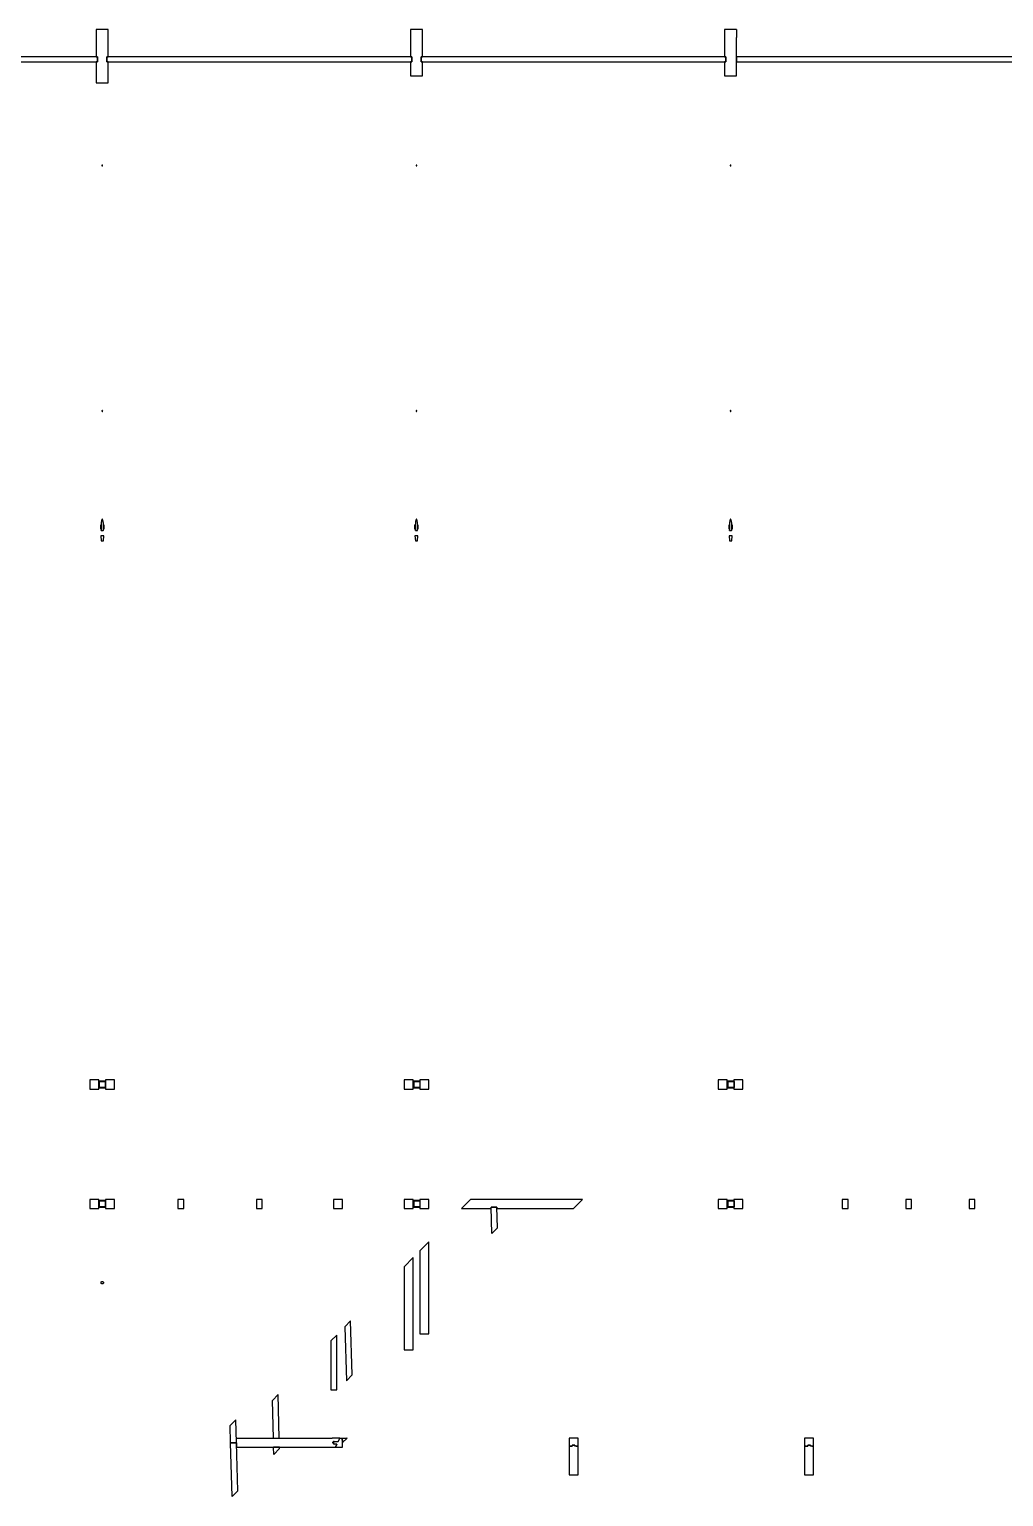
# Model space of a CAD drawing. Extents: x -1579 to 1253, y -951 to 934.
# Drawn here: x -983 to -388, y 32 to 928 of the extents above; entities that cross this region are included whole.
import ezdxf

# ---------------------------------------------------------------- set-up
doc = ezdxf.new("R2010")
doc.units = 0
doc.header["$MEASUREMENT"] = 0
doc.layers.add('SECTIONCUTEDGES', color=7, linetype='CONTINUOUS')

msp = doc.modelspace()

# ---------------------------------------------------------------- linework, layer by layer
at = {"layer": 'SECTIONCUTEDGES'}
for p, q in [((-942.27, 928.35), (-942.27, 911.55)), ((-935.02, 928.35), (-942.27, 928.35)), ((-935.02, 911.55), (-935.02, 928.35)), ((-750.27, 928.35), (-750.27, 911.55)), ((-743.02, 928.35), (-750.27, 928.35)), ((-743.02, 911.55), (-743.02, 928.35)), ((-558.27, 928.35), (-558.27, 911.55)), ((-551.02, 928.35), (-558.27, 928.35)), ((-551.02, 928.35), (-551.02, 923.4)), ((-551.02, 900.03), (-551.02, 923.4)), ((-941.52, 911.55), (-1126.77, 911.55)), ((-1126.77, 908.58), (-941.52, 908.58)), ((-942.27, 911.55), (-941.46, 911.55)), ((-942.27, 908.58), (-942.27, 895.76)), ((-941.46, 908.58), (-942.27, 908.58)), ((-941.52, 908.58), (-941.52, 911.55)), ((-941.46, 911.55), (-941.46, 908.58)), ((-935.83, 911.55), (-935.02, 911.55)), ((-935.83, 908.58), (-935.83, 911.55)), ((-935.02, 908.58), (-935.83, 908.58)), ((-935.77, 911.55), (-935.77, 908.58)), ((-749.52, 911.55), (-935.77, 911.55)), ((-935.77, 908.58), (-749.52, 908.58)), ((-935.02, 895.76), (-935.02, 908.58)), ((-750.27, 911.55), (-749.46, 911.55)), ((-750.27, 908.58), (-750.27, 900.03)), ((-749.46, 908.58), (-750.27, 908.58)), ((-749.52, 908.58), (-749.52, 911.55)), ((-749.46, 911.55), (-749.46, 908.58)), ((-743.83, 911.55), (-743.02, 911.55)), ((-743.83, 908.58), (-743.83, 911.55)), ((-743.02, 908.58), (-743.83, 908.58)), ((-743.77, 911.55), (-743.77, 908.58)), ((-557.52, 911.55), (-743.77, 911.55)), ((-743.77, 908.58), (-557.52, 908.58)), ((-743.02, 900.03), (-743.02, 908.58)), ((-558.27, 911.55), (-557.46, 911.55)), ((-558.27, 908.58), (-558.27, 900.03)), ((-557.46, 908.58), (-558.27, 908.58)), ((-557.52, 908.58), (-557.52, 911.55)), ((-557.46, 911.55), (-557.46, 908.58)), ((-551.02, 911.55), (-551.02, 908.58)), ((-366.27, 911.55), (-551.02, 911.55)), ((-551.02, 908.58), (-366.27, 908.58)), ((-750.27, 900.03), (-743.02, 900.03)), ((-558.27, 900.03), (-551.02, 900.03)), ((-942.27, 895.76), (-935.02, 895.76)), ((-938.88, 845.21), (-938.89, 845.17)), ((-938.89, 845.17), (-938.89, 845.13)), ((-938.89, 845.13), (-938.89, 845.09)), ((-938.89, 845.09), (-938.88, 845.05)), ((-938.87, 845.25), (-938.88, 845.21)), ((-938.88, 845.05), (-938.87, 845.02)), ((-938.85, 845.28), (-938.87, 845.25)), ((-938.87, 845.02), (-938.85, 844.98)), ((-938.82, 845.31), (-938.85, 845.28)), ((-938.85, 844.98), (-938.82, 844.95)), ((-938.79, 845.34), (-938.82, 845.31)), ((-938.82, 844.95), (-938.79, 844.93)), ((-938.76, 845.36), (-938.79, 845.34)), ((-938.79, 844.93), (-938.76, 844.91)), ((-938.72, 845.37), (-938.76, 845.36)), ((-938.76, 844.91), (-938.72, 844.89)), ((-938.68, 845.38), (-938.72, 845.37)), ((-938.72, 844.89), (-938.68, 844.88)), ((-938.64, 845.39), (-938.68, 845.38)), ((-938.68, 844.88), (-938.64, 844.88)), ((-938.6, 845.38), (-938.64, 845.39)), ((-938.64, 844.88), (-938.6, 844.88)), ((-938.57, 845.37), (-938.6, 845.38)), ((-938.6, 844.88), (-938.57, 844.89)), ((-938.53, 845.36), (-938.57, 845.37)), ((-938.57, 844.89), (-938.53, 844.91)), ((-938.5, 845.34), (-938.53, 845.36)), ((-938.53, 844.91), (-938.5, 844.93)), ((-938.47, 845.31), (-938.5, 845.34)), ((-938.5, 844.93), (-938.47, 844.95)), ((-938.44, 845.28), (-938.47, 845.31)), ((-938.47, 844.95), (-938.44, 844.98)), ((-938.42, 845.25), (-938.44, 845.28)), ((-938.44, 844.98), (-938.42, 845.02)), ((-938.41, 845.21), (-938.42, 845.25)), ((-938.42, 845.02), (-938.41, 845.05)), ((-938.4, 845.17), (-938.41, 845.21)), ((-938.41, 845.05), (-938.4, 845.09)), ((-938.39, 845.13), (-938.4, 845.17)), ((-938.4, 845.09), (-938.39, 845.13)), ((-746.88, 845.21), (-746.89, 845.17)), ((-746.89, 845.17), (-746.89, 845.13)), ((-746.89, 845.13), (-746.89, 845.09)), ((-746.89, 845.09), (-746.88, 845.05)), ((-746.87, 845.25), (-746.88, 845.21)), ((-746.88, 845.05), (-746.87, 845.02)), ((-746.85, 845.28), (-746.87, 845.25)), ((-746.87, 845.02), (-746.85, 844.98)), ((-746.82, 845.31), (-746.85, 845.28)), ((-746.85, 844.98), (-746.82, 844.95)), ((-746.79, 845.34), (-746.82, 845.31)), ((-746.82, 844.95), (-746.79, 844.93)), ((-746.76, 845.36), (-746.79, 845.34)), ((-746.79, 844.93), (-746.76, 844.91)), ((-746.72, 845.37), (-746.76, 845.36)), ((-746.76, 844.91), (-746.72, 844.89)), ((-746.68, 845.38), (-746.72, 845.37)), ((-746.72, 844.89), (-746.68, 844.88)), ((-746.64, 845.39), (-746.68, 845.38)), ((-746.68, 844.88), (-746.64, 844.88)), ((-746.6, 845.38), (-746.64, 845.39)), ((-746.64, 844.88), (-746.6, 844.88)), ((-746.57, 845.37), (-746.6, 845.38)), ((-746.6, 844.88), (-746.57, 844.89)), ((-746.53, 845.36), (-746.57, 845.37)), ((-746.57, 844.89), (-746.53, 844.91)), ((-746.5, 845.34), (-746.53, 845.36)), ((-746.53, 844.91), (-746.5, 844.93)), ((-746.47, 845.31), (-746.5, 845.34)), ((-746.5, 844.93), (-746.47, 844.95)), ((-746.44, 845.28), (-746.47, 845.31)), ((-746.47, 844.95), (-746.44, 844.98)), ((-746.42, 845.25), (-746.44, 845.28)), ((-746.44, 844.98), (-746.42, 845.02)), ((-746.41, 845.21), (-746.42, 845.25)), ((-746.42, 845.02), (-746.41, 845.05)), ((-746.4, 845.17), (-746.41, 845.21)), ((-746.41, 845.05), (-746.4, 845.09)), ((-746.39, 845.13), (-746.4, 845.17)), ((-746.4, 845.09), (-746.39, 845.13)), ((-554.88, 845.21), (-554.89, 845.17)), ((-554.89, 845.17), (-554.89, 845.13)), ((-554.89, 845.13), (-554.89, 845.09)), ((-554.89, 845.09), (-554.88, 845.05)), ((-554.87, 845.25), (-554.88, 845.21)), ((-554.88, 845.05), (-554.87, 845.02)), ((-554.85, 845.28), (-554.87, 845.25)), ((-554.87, 845.02), (-554.85, 844.98)), ((-554.82, 845.31), (-554.85, 845.28)), ((-554.85, 844.98), (-554.82, 844.95)), ((-554.79, 845.34), (-554.82, 845.31)), ((-554.82, 844.95), (-554.79, 844.93)), ((-554.76, 845.36), (-554.79, 845.34)), ((-554.79, 844.93), (-554.76, 844.91)), ((-554.72, 845.37), (-554.76, 845.36)), ((-554.76, 844.91), (-554.72, 844.89)), ((-554.68, 845.38), (-554.72, 845.37)), ((-554.72, 844.89), (-554.68, 844.88)), ((-554.64, 845.39), (-554.68, 845.38)), ((-554.68, 844.88), (-554.64, 844.88)), ((-554.6, 845.38), (-554.64, 845.39)), ((-554.64, 844.88), (-554.6, 844.88)), ((-554.57, 845.37), (-554.6, 845.38)), ((-554.6, 844.88), (-554.57, 844.89)), ((-554.53, 845.36), (-554.57, 845.37)), ((-554.57, 844.89), (-554.53, 844.91)), ((-554.5, 845.34), (-554.53, 845.36)), ((-554.53, 844.91), (-554.5, 844.93)), ((-554.47, 845.31), (-554.5, 845.34)), ((-554.5, 844.93), (-554.47, 844.95)), ((-554.44, 845.28), (-554.47, 845.31)), ((-554.47, 844.95), (-554.44, 844.98)), ((-554.42, 845.25), (-554.44, 845.28)), ((-554.44, 844.98), (-554.42, 845.02)), ((-554.41, 845.21), (-554.42, 845.25)), ((-554.42, 845.02), (-554.41, 845.05)), ((-554.4, 845.17), (-554.41, 845.21)), ((-554.41, 845.05), (-554.4, 845.09)), ((-554.39, 845.13), (-554.4, 845.17)), ((-554.4, 845.09), (-554.39, 845.13)), ((-938.88, 695.17), (-938.89, 695.13)), ((-938.89, 695.13), (-938.89, 695.09)), ((-938.89, 695.09), (-938.89, 695.05)), ((-938.89, 695.05), (-938.88, 695.01)), ((-938.87, 695.21), (-938.88, 695.17)), ((-938.88, 695.01), (-938.87, 694.98)), ((-938.85, 695.24), (-938.87, 695.21)), ((-938.87, 694.98), (-938.85, 694.94)), ((-938.82, 695.27), (-938.85, 695.24)), ((-938.85, 694.94), (-938.82, 694.91)), ((-938.79, 695.3), (-938.82, 695.27)), ((-938.82, 694.91), (-938.79, 694.89)), ((-938.76, 695.32), (-938.79, 695.3)), ((-938.79, 694.89), (-938.76, 694.86)), ((-938.72, 695.33), (-938.76, 695.32)), ((-938.76, 694.86), (-938.72, 694.85)), ((-938.68, 695.34), (-938.72, 695.33)), ((-938.72, 694.85), (-938.68, 694.84)), ((-938.64, 695.34), (-938.68, 695.34)), ((-938.68, 694.84), (-938.64, 694.84)), ((-938.6, 695.34), (-938.64, 695.34)), ((-938.64, 694.84), (-938.6, 694.84)), ((-938.57, 695.33), (-938.6, 695.34)), ((-938.6, 694.84), (-938.57, 694.85)), ((-938.53, 695.32), (-938.57, 695.33)), ((-938.57, 694.85), (-938.53, 694.86)), ((-938.5, 695.3), (-938.53, 695.32)), ((-938.53, 694.86), (-938.5, 694.89)), ((-938.47, 695.27), (-938.5, 695.3)), ((-938.5, 694.89), (-938.47, 694.91)), ((-938.44, 695.24), (-938.47, 695.27)), ((-938.47, 694.91), (-938.44, 694.94)), ((-938.42, 695.21), (-938.44, 695.24)), ((-938.44, 694.94), (-938.42, 694.98)), ((-938.41, 695.17), (-938.42, 695.21)), ((-938.42, 694.98), (-938.41, 695.01)), ((-938.4, 695.13), (-938.41, 695.17)), ((-938.41, 695.01), (-938.4, 695.05)), ((-938.39, 695.09), (-938.4, 695.13)), ((-938.4, 695.05), (-938.39, 695.09)), ((-746.88, 695.17), (-746.89, 695.13)), ((-746.89, 695.13), (-746.89, 695.09)), ((-746.89, 695.09), (-746.89, 695.05)), ((-746.89, 695.05), (-746.88, 695.01)), ((-746.87, 695.21), (-746.88, 695.17)), ((-746.88, 695.01), (-746.87, 694.98)), ((-746.85, 695.24), (-746.87, 695.21)), ((-746.87, 694.98), (-746.85, 694.94)), ((-746.82, 695.27), (-746.85, 695.24)), ((-746.85, 694.94), (-746.82, 694.91)), ((-746.79, 695.3), (-746.82, 695.27)), ((-746.82, 694.91), (-746.79, 694.89)), ((-746.76, 695.32), (-746.79, 695.3)), ((-746.79, 694.89), (-746.76, 694.86)), ((-746.72, 695.33), (-746.76, 695.32)), ((-746.76, 694.86), (-746.72, 694.85)), ((-746.68, 695.34), (-746.72, 695.33)), ((-746.72, 694.85), (-746.68, 694.84)), ((-746.64, 695.34), (-746.68, 695.34)), ((-746.68, 694.84), (-746.64, 694.84)), ((-746.6, 695.34), (-746.64, 695.34)), ((-746.64, 694.84), (-746.6, 694.84)), ((-746.57, 695.33), (-746.6, 695.34)), ((-746.6, 694.84), (-746.57, 694.85)), ((-746.53, 695.32), (-746.57, 695.33)), ((-746.57, 694.85), (-746.53, 694.86)), ((-746.5, 695.3), (-746.53, 695.32)), ((-746.53, 694.86), (-746.5, 694.89)), ((-746.47, 695.27), (-746.5, 695.3)), ((-746.5, 694.89), (-746.47, 694.91)), ((-746.44, 695.24), (-746.47, 695.27)), ((-746.47, 694.91), (-746.44, 694.94)), ((-746.42, 695.21), (-746.44, 695.24)), ((-746.44, 694.94), (-746.42, 694.98)), ((-746.41, 695.17), (-746.42, 695.21)), ((-746.42, 694.98), (-746.41, 695.01)), ((-746.4, 695.13), (-746.41, 695.17)), ((-746.41, 695.01), (-746.4, 695.05)), ((-746.39, 695.09), (-746.4, 695.13)), ((-746.4, 695.05), (-746.39, 695.09)), ((-554.88, 695.17), (-554.89, 695.13)), ((-554.89, 695.13), (-554.89, 695.09)), ((-554.89, 695.09), (-554.89, 695.05)), ((-554.89, 695.05), (-554.88, 695.01)), ((-554.87, 695.21), (-554.88, 695.17)), ((-554.88, 695.01), (-554.87, 694.98)), ((-554.85, 695.24), (-554.87, 695.21)), ((-554.87, 694.98), (-554.85, 694.94)), ((-554.82, 695.27), (-554.85, 695.24)), ((-554.85, 694.94), (-554.82, 694.91)), ((-554.79, 695.3), (-554.82, 695.27)), ((-554.82, 694.91), (-554.79, 694.89)), ((-554.76, 695.32), (-554.79, 695.3)), ((-554.79, 694.89), (-554.76, 694.86)), ((-554.72, 695.33), (-554.76, 695.32)), ((-554.76, 694.86), (-554.72, 694.85)), ((-554.68, 695.34), (-554.72, 695.33)), ((-554.72, 694.85), (-554.68, 694.84)), ((-554.64, 695.34), (-554.68, 695.34)), ((-554.68, 694.84), (-554.64, 694.84)), ((-554.6, 695.34), (-554.64, 695.34)), ((-554.64, 694.84), (-554.6, 694.84)), ((-554.57, 695.33), (-554.6, 695.34)), ((-554.6, 694.84), (-554.57, 694.85)), ((-554.53, 695.32), (-554.57, 695.33)), ((-554.57, 694.85), (-554.53, 694.86)), ((-554.5, 695.3), (-554.53, 695.32)), ((-554.53, 694.86), (-554.5, 694.89)), ((-554.47, 695.27), (-554.5, 695.3)), ((-554.5, 694.89), (-554.47, 694.91)), ((-554.44, 695.24), (-554.47, 695.27)), ((-554.47, 694.91), (-554.44, 694.94)), ((-554.42, 695.21), (-554.44, 695.24)), ((-554.44, 694.94), (-554.42, 694.98)), ((-554.41, 695.17), (-554.42, 695.21)), ((-554.42, 694.98), (-554.41, 695.01)), ((-554.4, 695.13), (-554.41, 695.17)), ((-554.41, 695.01), (-554.4, 695.05)), ((-554.39, 695.09), (-554.4, 695.13)), ((-554.4, 695.05), (-554.39, 695.09)), ((-939.08, 628.08), (-939.17, 627.61)), ((-938.98, 628.45), (-939.08, 628.08)), ((-938.88, 628.72), (-938.98, 628.45)), ((-938.76, 628.89), (-938.88, 628.72)), ((-938.64, 628.95), (-938.76, 628.89)), ((-938.53, 628.89), (-938.64, 628.95)), ((-938.41, 628.72), (-938.53, 628.89)), ((-938.3, 628.45), (-938.41, 628.72)), ((-938.2, 628.08), (-938.3, 628.45)), ((-938.11, 627.61), (-938.2, 628.08)), ((-747.08, 628.08), (-747.17, 627.61)), ((-746.98, 628.45), (-747.08, 628.08)), ((-746.88, 628.72), (-746.98, 628.45)), ((-746.76, 628.89), (-746.88, 628.72)), ((-746.64, 628.95), (-746.76, 628.89)), ((-746.53, 628.89), (-746.64, 628.95)), ((-746.41, 628.72), (-746.53, 628.89)), ((-746.3, 628.45), (-746.41, 628.72)), ((-746.2, 628.08), (-746.3, 628.45)), ((-746.11, 627.61), (-746.2, 628.08)), ((-555.08, 628.08), (-555.17, 627.61)), ((-554.98, 628.45), (-555.08, 628.08)), ((-554.88, 628.72), (-554.98, 628.45)), ((-554.76, 628.89), (-554.88, 628.72)), ((-554.64, 628.95), (-554.76, 628.89)), ((-554.53, 628.89), (-554.64, 628.95)), ((-554.41, 628.72), (-554.53, 628.89)), ((-554.3, 628.45), (-554.41, 628.72)), ((-554.2, 628.08), (-554.3, 628.45)), ((-554.11, 627.61), (-554.2, 628.08)), ((-939.75, 625.33), (-939.75, 623.11)), ((-939.41, 625.33), (-939.75, 625.33)), ((-939.75, 623.11), (-939.4, 623.11)), ((-939.58, 618.79), (-939.29, 615.82)), ((-937.71, 618.79), (-939.58, 618.79)), ((-939.42, 625.03), (-939.43, 624.38)), ((-939.43, 624.38), (-939.42, 624.04)), ((-939.41, 625.33), (-939.42, 625.11)), ((-939.42, 625.11), (-939.42, 625.03)), ((-939.42, 624.04), (-939.42, 623.75)), ((-939.42, 623.75), (-939.4, 623.22)), ((-939.4, 623.22), (-939.4, 623.19)), ((-939.4, 623.19), (-939.4, 623.11)), ((-939.38, 625.1), (-939.39, 624.38)), ((-939.39, 624.38), (-939.38, 623.67)), ((-939.36, 625.79), (-939.38, 625.1)), ((-939.38, 623.67), (-939.36, 622.97)), ((-939.31, 626.46), (-939.36, 625.79)), ((-939.36, 622.97), (-939.31, 622.31)), ((-939.25, 627.07), (-939.31, 626.46)), ((-939.29, 622.1), (-939.31, 622.31)), ((-939.29, 622.1), (-938, 622.1)), ((-939.17, 627.61), (-939.25, 627.07)), ((-938.04, 627.07), (-938.11, 627.61)), ((-937.98, 626.46), (-938.04, 627.07)), ((-938, 622.1), (-937.98, 622.31)), ((-937.99, 615.82), (-937.71, 618.79)), ((-937.93, 625.79), (-937.98, 626.46)), ((-937.98, 622.31), (-937.93, 622.97)), ((-937.9, 625.1), (-937.93, 625.79)), ((-937.93, 622.97), (-937.9, 623.67)), ((-937.89, 624.38), (-937.9, 625.1)), ((-937.9, 623.67), (-937.89, 624.38)), ((-937.89, 623.19), (-937.88, 623.6)), ((-937.89, 623.11), (-937.89, 623.19)), ((-937.89, 623.11), (-937.54, 623.11)), ((-937.87, 625.16), (-937.88, 625.33)), ((-937.54, 625.33), (-937.88, 625.33)), ((-937.88, 623.6), (-937.87, 623.75)), ((-937.87, 625.11), (-937.87, 625.16)), ((-937.86, 624.58), (-937.87, 625.11)), ((-937.87, 624.06), (-937.86, 624.38)), ((-937.87, 623.75), (-937.87, 624.06)), ((-937.86, 624.38), (-937.86, 624.58)), ((-937.54, 623.11), (-937.54, 625.33)), ((-747.75, 625.33), (-747.75, 623.11)), ((-747.41, 625.33), (-747.75, 625.33)), ((-747.75, 623.11), (-747.4, 623.11)), ((-747.58, 618.79), (-747.29, 615.82)), ((-745.71, 618.79), (-747.58, 618.79)), ((-747.42, 625.03), (-747.43, 624.38)), ((-747.43, 624.38), (-747.42, 624.04)), ((-747.41, 625.33), (-747.42, 625.11)), ((-747.42, 625.11), (-747.42, 625.03)), ((-747.42, 624.04), (-747.42, 623.75)), ((-747.42, 623.75), (-747.4, 623.22)), ((-747.4, 623.22), (-747.4, 623.19)), ((-747.4, 623.19), (-747.4, 623.11)), ((-747.38, 625.1), (-747.39, 624.38)), ((-747.39, 624.38), (-747.38, 623.67)), ((-747.36, 625.79), (-747.38, 625.1)), ((-747.38, 623.67), (-747.36, 622.97)), ((-747.31, 626.46), (-747.36, 625.79)), ((-747.36, 622.97), (-747.31, 622.31)), ((-747.25, 627.07), (-747.31, 626.46)), ((-747.29, 622.1), (-747.31, 622.31)), ((-747.29, 622.1), (-746, 622.1)), ((-747.17, 627.61), (-747.25, 627.07)), ((-746.04, 627.07), (-746.11, 627.61)), ((-745.98, 626.46), (-746.04, 627.07)), ((-746, 622.1), (-745.98, 622.31)), ((-745.99, 615.82), (-745.71, 618.79)), ((-745.93, 625.79), (-745.98, 626.46)), ((-745.98, 622.31), (-745.93, 622.97)), ((-745.9, 625.1), (-745.93, 625.79)), ((-745.93, 622.97), (-745.9, 623.67)), ((-745.89, 624.38), (-745.9, 625.1)), ((-745.9, 623.67), (-745.89, 624.38)), ((-745.89, 623.19), (-745.88, 623.6)), ((-745.89, 623.11), (-745.89, 623.19)), ((-745.89, 623.11), (-745.54, 623.11)), ((-745.87, 625.16), (-745.88, 625.33)), ((-745.54, 625.33), (-745.88, 625.33)), ((-745.88, 623.6), (-745.87, 623.75)), ((-745.87, 625.11), (-745.87, 625.16)), ((-745.86, 624.58), (-745.87, 625.11)), ((-745.87, 624.06), (-745.86, 624.38)), ((-745.87, 623.75), (-745.87, 624.06)), ((-745.86, 624.38), (-745.86, 624.58)), ((-745.54, 623.11), (-745.54, 625.33)), ((-555.75, 625.33), (-555.75, 623.11)), ((-555.41, 625.33), (-555.75, 625.33)), ((-555.75, 623.11), (-555.4, 623.11)), ((-555.58, 618.79), (-555.29, 615.82)), ((-553.71, 618.79), (-555.58, 618.79)), ((-555.42, 625.03), (-555.43, 624.38)), ((-555.43, 624.38), (-555.42, 624.04)), ((-555.41, 625.33), (-555.42, 625.11)), ((-555.42, 625.11), (-555.42, 625.03)), ((-555.42, 624.04), (-555.42, 623.75)), ((-555.42, 623.75), (-555.4, 623.22)), ((-555.4, 623.22), (-555.4, 623.19)), ((-555.4, 623.19), (-555.4, 623.11)), ((-555.38, 625.1), (-555.39, 624.38)), ((-555.39, 624.38), (-555.38, 623.67)), ((-555.36, 625.79), (-555.38, 625.1)), ((-555.38, 623.67), (-555.36, 622.97)), ((-555.31, 626.46), (-555.36, 625.79)), ((-555.36, 622.97), (-555.31, 622.31)), ((-555.25, 627.07), (-555.31, 626.46)), ((-555.29, 622.1), (-555.31, 622.31)), ((-555.29, 622.1), (-554, 622.1)), ((-555.17, 627.61), (-555.25, 627.07)), ((-554.04, 627.07), (-554.11, 627.61)), ((-553.98, 626.46), (-554.04, 627.07)), ((-554, 622.1), (-553.98, 622.31)), ((-553.99, 615.82), (-553.71, 618.79)), ((-553.93, 625.79), (-553.98, 626.46)), ((-553.98, 622.31), (-553.93, 622.97)), ((-553.9, 625.1), (-553.93, 625.79)), ((-553.93, 622.97), (-553.9, 623.67)), ((-553.89, 624.38), (-553.9, 625.1)), ((-553.9, 623.67), (-553.89, 624.38)), ((-553.89, 623.19), (-553.88, 623.6)), ((-553.89, 623.11), (-553.89, 623.19)), ((-553.89, 623.11), (-553.54, 623.11)), ((-553.87, 625.16), (-553.88, 625.33)), ((-553.54, 625.33), (-553.88, 625.33)), ((-553.88, 623.6), (-553.87, 623.75)), ((-553.87, 625.11), (-553.87, 625.16)), ((-553.86, 624.58), (-553.87, 625.11)), ((-553.87, 624.06), (-553.86, 624.38)), ((-553.87, 623.75), (-553.87, 624.06)), ((-553.86, 624.38), (-553.86, 624.58)), ((-553.54, 623.11), (-553.54, 625.33)), ((-939.29, 615.82), (-937.99, 615.82)), ((-747.29, 615.82), (-745.99, 615.82)), ((-555.29, 615.82), (-553.99, 615.82)), ((-946.14, 286.28), (-946.14, 280.7)), ((-940.64, 286.28), (-946.14, 286.28)), ((-946.14, 280.7), (-940.64, 280.7)), ((-940.64, 280.7), (-940.64, 286.28)), ((-940.63, 285.34), (-940.64, 285.3)), ((-940.64, 285.3), (-940.64, 285.26)), ((-940.64, 285.26), (-940.64, 281.72)), ((-940.64, 281.72), (-940.64, 281.68)), ((-940.64, 281.68), (-940.63, 281.64)), ((-940.62, 285.38), (-940.63, 285.34)), ((-940.63, 281.64), (-940.62, 281.6)), ((-940.6, 285.41), (-940.62, 285.38)), ((-940.62, 281.6), (-940.6, 281.57)), ((-940.57, 285.44), (-940.6, 285.41)), ((-940.6, 281.57), (-940.57, 281.54)), ((-940.54, 285.47), (-940.57, 285.44)), ((-940.57, 281.54), (-940.54, 281.51)), ((-940.51, 285.49), (-940.54, 285.47)), ((-940.54, 281.51), (-940.51, 281.49)), ((-940.47, 285.51), (-940.51, 285.49)), ((-940.51, 281.49), (-940.47, 281.47)), ((-940.43, 285.51), (-940.47, 285.51)), ((-940.47, 281.47), (-940.43, 281.47)), ((-940.39, 285.52), (-940.43, 285.51)), ((-940.43, 281.47), (-940.39, 281.46)), ((-936.89, 285.52), (-940.39, 285.52)), ((-940.39, 285.26), (-936.89, 285.26)), ((-940.39, 281.72), (-940.39, 285.26)), ((-936.89, 281.72), (-940.39, 281.72)), ((-940.39, 281.46), (-936.89, 281.46)), ((-936.85, 285.51), (-936.89, 285.52)), ((-936.89, 285.26), (-936.89, 281.72)), ((-936.89, 281.46), (-936.85, 281.47)), ((-936.82, 285.51), (-936.85, 285.51)), ((-936.85, 281.47), (-936.82, 281.47)), ((-936.78, 285.49), (-936.82, 285.51)), ((-936.82, 281.47), (-936.78, 281.49)), ((-936.75, 285.47), (-936.78, 285.49)), ((-936.78, 281.49), (-936.75, 281.51)), ((-936.72, 285.44), (-936.75, 285.47)), ((-936.75, 281.51), (-936.72, 281.54)), ((-936.69, 285.41), (-936.72, 285.44)), ((-936.72, 281.54), (-936.69, 281.57)), ((-936.67, 285.38), (-936.69, 285.41)), ((-936.69, 281.57), (-936.67, 281.6)), ((-936.66, 285.34), (-936.67, 285.38)), ((-936.67, 281.6), (-936.66, 281.64)), ((-936.65, 285.3), (-936.66, 285.34)), ((-936.66, 281.64), (-936.65, 281.68)), ((-936.64, 285.26), (-936.65, 285.3)), ((-936.65, 281.68), (-936.64, 281.72)), ((-936.64, 286.28), (-936.64, 280.7)), ((-931.14, 286.28), (-936.64, 286.28)), ((-936.64, 281.72), (-936.64, 285.26)), ((-936.64, 280.7), (-931.14, 280.7)), ((-931.14, 280.7), (-931.14, 286.28)), ((-754.14, 286.28), (-754.14, 280.7)), ((-748.64, 286.28), (-754.14, 286.28)), ((-754.14, 280.7), (-748.64, 280.7)), ((-748.64, 280.7), (-748.64, 286.28)), ((-748.33, 285.34), (-748.34, 285.3)), ((-748.34, 285.3), (-748.34, 285.26)), ((-748.34, 285.26), (-748.34, 281.72)), ((-748.34, 281.72), (-748.34, 281.68)), ((-748.34, 281.68), (-748.33, 281.64)), ((-748.31, 285.38), (-748.33, 285.34)), ((-748.33, 281.64), (-748.31, 281.6)), ((-748.29, 285.41), (-748.31, 285.38)), ((-748.31, 281.6), (-748.29, 281.57)), ((-748.27, 285.44), (-748.29, 285.41)), ((-748.29, 281.57), (-748.27, 281.54)), ((-748.24, 285.47), (-748.27, 285.44)), ((-748.27, 281.54), (-748.24, 281.51)), ((-748.2, 285.49), (-748.24, 285.47)), ((-748.24, 281.51), (-748.2, 281.49)), ((-748.17, 285.51), (-748.2, 285.49)), ((-748.2, 281.49), (-748.17, 281.47)), ((-748.13, 285.51), (-748.17, 285.51)), ((-748.17, 281.47), (-748.13, 281.47)), ((-748.09, 285.52), (-748.13, 285.51)), ((-748.13, 281.47), (-748.09, 281.46)), ((-744.59, 285.52), (-748.09, 285.52)), ((-748.09, 281.72), (-748.09, 285.26)), ((-748.09, 285.26), (-744.59, 285.26)), ((-744.59, 281.72), (-748.09, 281.72)), ((-748.09, 281.46), (-744.59, 281.46)), ((-744.64, 286.28), (-744.64, 280.7)), ((-739.14, 286.28), (-744.64, 286.28)), ((-744.64, 280.7), (-739.14, 280.7)), ((-744.55, 285.51), (-744.59, 285.52)), ((-744.59, 285.26), (-744.59, 281.72)), ((-744.59, 281.46), (-744.55, 281.47)), ((-744.51, 285.51), (-744.55, 285.51)), ((-744.55, 281.47), (-744.51, 281.47)), ((-744.48, 285.49), (-744.51, 285.51)), ((-744.51, 281.47), (-744.48, 281.49)), ((-744.44, 285.47), (-744.48, 285.49)), ((-744.48, 281.49), (-744.44, 281.51)), ((-744.41, 285.44), (-744.44, 285.47)), ((-744.44, 281.51), (-744.41, 281.54)), ((-744.39, 285.41), (-744.41, 285.44)), ((-744.41, 281.54), (-744.39, 281.57)), ((-744.37, 285.38), (-744.39, 285.41)), ((-744.39, 281.57), (-744.37, 281.6)), ((-744.35, 285.34), (-744.37, 285.38)), ((-744.37, 281.6), (-744.35, 281.64)), ((-744.34, 285.3), (-744.35, 285.34)), ((-744.35, 281.64), (-744.34, 281.68)), ((-744.34, 285.26), (-744.34, 285.3)), ((-744.34, 281.72), (-744.34, 285.26)), ((-744.34, 281.68), (-744.34, 281.72)), ((-739.14, 280.7), (-739.14, 286.28)), ((-562.14, 286.28), (-562.14, 280.7)), ((-556.64, 286.28), (-562.14, 286.28)), ((-562.14, 280.7), (-556.64, 280.7)), ((-556.64, 280.7), (-556.64, 286.28)), ((-556.33, 285.34), (-556.34, 285.3)), ((-556.34, 285.3), (-556.34, 285.26)), ((-556.34, 285.26), (-556.34, 281.72)), ((-556.34, 281.72), (-556.34, 281.68)), ((-556.34, 281.68), (-556.33, 281.64)), ((-556.31, 285.38), (-556.33, 285.34)), ((-556.33, 281.64), (-556.31, 281.6)), ((-556.29, 285.41), (-556.31, 285.38)), ((-556.31, 281.6), (-556.29, 281.57)), ((-556.27, 285.44), (-556.29, 285.41)), ((-556.29, 281.57), (-556.27, 281.54)), ((-556.24, 285.47), (-556.27, 285.44)), ((-556.27, 281.54), (-556.24, 281.51)), ((-556.2, 285.49), (-556.24, 285.47)), ((-556.24, 281.51), (-556.2, 281.49)), ((-556.17, 285.51), (-556.2, 285.49)), ((-556.2, 281.49), (-556.17, 281.47)), ((-556.13, 285.51), (-556.17, 285.51)), ((-556.17, 281.47), (-556.13, 281.47)), ((-556.09, 285.52), (-556.13, 285.51)), ((-556.13, 281.47), (-556.09, 281.46)), ((-552.59, 285.52), (-556.09, 285.52)), ((-556.09, 281.72), (-556.09, 285.26)), ((-556.09, 285.26), (-552.59, 285.26)), ((-552.59, 281.72), (-556.09, 281.72)), ((-556.09, 281.46), (-552.59, 281.46)), ((-552.64, 286.28), (-552.64, 280.7)), ((-547.14, 286.28), (-552.64, 286.28)), ((-552.64, 280.7), (-547.14, 280.7)), ((-552.55, 285.51), (-552.59, 285.52)), ((-552.59, 285.26), (-552.59, 281.72)), ((-552.59, 281.46), (-552.55, 281.47)), ((-552.51, 285.51), (-552.55, 285.51)), ((-552.55, 281.47), (-552.51, 281.47)), ((-552.48, 285.49), (-552.51, 285.51)), ((-552.51, 281.47), (-552.48, 281.49)), ((-552.44, 285.47), (-552.48, 285.49)), ((-552.48, 281.49), (-552.44, 281.51)), ((-552.41, 285.44), (-552.44, 285.47)), ((-552.44, 281.51), (-552.41, 281.54)), ((-552.39, 285.41), (-552.41, 285.44)), ((-552.41, 281.54), (-552.39, 281.57)), ((-552.37, 285.38), (-552.39, 285.41)), ((-552.39, 281.57), (-552.37, 281.6)), ((-552.35, 285.34), (-552.37, 285.38)), ((-552.37, 281.6), (-552.35, 281.64)), ((-552.34, 285.3), (-552.35, 285.34)), ((-552.35, 281.64), (-552.34, 281.68)), ((-552.34, 285.26), (-552.34, 285.3)), ((-552.34, 281.72), (-552.34, 285.26)), ((-552.34, 281.68), (-552.34, 281.72)), ((-547.14, 280.7), (-547.14, 286.28)), ((-940.64, 213.28), (-946.14, 213.28)), ((-946.14, 213.28), (-946.14, 207.71)), ((-946.14, 207.71), (-940.64, 207.71)), ((-940.64, 207.71), (-940.64, 213.28)), ((-940.63, 212.35), (-940.64, 212.31)), ((-940.64, 212.31), (-940.64, 212.27)), ((-940.64, 212.27), (-940.64, 208.72)), ((-940.64, 208.72), (-940.64, 208.68)), ((-940.64, 208.68), (-940.63, 208.64)), ((-940.62, 212.39), (-940.63, 212.35)), ((-940.63, 208.64), (-940.62, 208.61)), ((-940.6, 212.42), (-940.62, 212.39)), ((-940.62, 208.61), (-940.6, 208.57)), ((-940.57, 212.45), (-940.6, 212.42)), ((-940.6, 208.57), (-940.57, 208.54)), ((-940.54, 212.48), (-940.57, 212.45)), ((-940.57, 208.54), (-940.54, 208.52)), ((-940.51, 212.5), (-940.54, 212.48)), ((-940.54, 208.52), (-940.51, 208.5)), ((-940.47, 212.51), (-940.51, 212.5)), ((-940.51, 208.5), (-940.47, 208.48)), ((-940.43, 212.52), (-940.47, 212.51)), ((-940.47, 208.48), (-940.43, 208.47)), ((-940.39, 212.52), (-940.43, 212.52)), ((-940.43, 208.47), (-940.39, 208.47)), ((-936.89, 212.52), (-940.39, 212.52)), ((-940.39, 212.27), (-936.89, 212.27)), ((-940.39, 208.72), (-940.39, 212.27)), ((-936.89, 208.72), (-940.39, 208.72)), ((-940.39, 208.47), (-936.89, 208.47)), ((-936.85, 212.52), (-936.89, 212.52)), ((-936.89, 212.27), (-936.89, 208.72)), ((-936.89, 208.47), (-936.85, 208.47)), ((-936.82, 212.51), (-936.85, 212.52)), ((-936.85, 208.47), (-936.82, 208.48)), ((-936.78, 212.5), (-936.82, 212.51)), ((-936.82, 208.48), (-936.78, 208.5)), ((-936.75, 212.48), (-936.78, 212.5)), ((-936.78, 208.5), (-936.75, 208.52)), ((-936.72, 212.45), (-936.75, 212.48)), ((-936.75, 208.52), (-936.72, 208.54)), ((-936.69, 212.42), (-936.72, 212.45)), ((-936.72, 208.54), (-936.69, 208.57)), ((-936.67, 212.39), (-936.69, 212.42)), ((-936.69, 208.57), (-936.67, 208.61)), ((-936.66, 212.35), (-936.67, 212.39)), ((-936.67, 208.61), (-936.66, 208.64)), ((-936.65, 212.31), (-936.66, 212.35)), ((-936.66, 208.64), (-936.65, 208.68)), ((-936.64, 212.27), (-936.65, 212.31)), ((-936.65, 208.68), (-936.64, 208.72)), ((-931.14, 213.28), (-936.64, 213.28)), ((-936.64, 213.28), (-936.64, 207.71)), ((-936.64, 208.72), (-936.64, 212.27)), ((-936.64, 207.71), (-931.14, 207.71)), ((-931.14, 207.71), (-931.14, 213.28)), ((-888.89, 213.28), (-892.39, 213.28)), ((-892.39, 213.28), (-892.39, 207.71)), ((-892.39, 207.71), (-888.89, 207.71)), ((-888.89, 207.71), (-888.89, 213.28)), ((-840.89, 213.28), (-844.39, 213.28)), ((-844.39, 213.28), (-844.39, 207.71)), ((-844.39, 207.71), (-840.89, 207.71)), ((-840.89, 207.71), (-840.89, 213.28)), ((-797.39, 213.28), (-797.39, 207.71)), ((-791.89, 213.28), (-797.39, 213.28)), ((-797.39, 207.71), (-791.89, 207.71)), ((-791.89, 207.71), (-791.89, 213.28)), ((-754.14, 213.28), (-754.14, 207.71)), ((-748.64, 213.28), (-754.14, 213.28)), ((-754.14, 207.71), (-748.64, 207.71)), ((-748.64, 207.71), (-748.64, 213.28)), ((-748.33, 212.35), (-748.34, 212.31)), ((-748.34, 212.31), (-748.34, 212.27)), ((-748.34, 212.27), (-748.34, 208.72)), ((-748.34, 208.72), (-748.34, 208.68)), ((-748.34, 208.68), (-748.33, 208.64)), ((-748.31, 212.39), (-748.33, 212.35)), ((-748.33, 208.64), (-748.31, 208.61)), ((-748.29, 212.42), (-748.31, 212.39)), ((-748.31, 208.61), (-748.29, 208.57)), ((-748.27, 212.45), (-748.29, 212.42)), ((-748.29, 208.57), (-748.27, 208.54)), ((-748.24, 212.48), (-748.27, 212.45)), ((-748.27, 208.54), (-748.24, 208.52)), ((-748.2, 212.5), (-748.24, 212.48)), ((-748.24, 208.52), (-748.2, 208.5)), ((-748.17, 212.51), (-748.2, 212.5)), ((-748.2, 208.5), (-748.17, 208.48)), ((-748.13, 212.52), (-748.17, 212.51)), ((-748.17, 208.48), (-748.13, 208.47)), ((-748.09, 212.52), (-748.13, 212.52)), ((-748.13, 208.47), (-748.09, 208.47)), ((-744.59, 212.52), (-748.09, 212.52)), ((-748.09, 208.72), (-748.09, 212.27)), ((-748.09, 212.27), (-744.59, 212.27)), ((-744.59, 208.72), (-748.09, 208.72)), ((-748.09, 208.47), (-744.59, 208.47)), ((-744.64, 213.28), (-744.64, 207.71)), ((-739.14, 213.28), (-744.64, 213.28)), ((-744.64, 207.71), (-739.14, 207.71)), ((-744.55, 212.52), (-744.59, 212.52)), ((-744.59, 212.27), (-744.59, 208.72)), ((-744.59, 208.47), (-744.55, 208.47)), ((-744.51, 212.51), (-744.55, 212.52)), ((-744.55, 208.47), (-744.51, 208.48)), ((-744.48, 212.5), (-744.51, 212.51)), ((-744.51, 208.48), (-744.48, 208.5)), ((-744.44, 212.48), (-744.48, 212.5)), ((-744.48, 208.5), (-744.44, 208.52)), ((-744.41, 212.45), (-744.44, 212.48)), ((-744.44, 208.52), (-744.41, 208.54)), ((-744.39, 212.42), (-744.41, 212.45)), ((-744.41, 208.54), (-744.39, 208.57)), ((-744.37, 212.39), (-744.39, 212.42)), ((-744.39, 208.57), (-744.37, 208.61)), ((-744.35, 212.35), (-744.37, 212.39)), ((-744.37, 208.61), (-744.35, 208.64)), ((-744.34, 212.31), (-744.35, 212.35)), ((-744.35, 208.64), (-744.34, 208.68)), ((-744.34, 212.27), (-744.34, 212.31)), ((-744.34, 208.72), (-744.34, 212.27)), ((-744.34, 208.68), (-744.34, 208.72)), ((-739.14, 207.71), (-739.14, 213.28)), ((-713.5, 213.28), (-719, 207.71)), ((-719, 207.71), (-701.04, 207.71)), ((-645.07, 213.28), (-713.5, 213.28)), ((-701.06, 208.47), (-697.51, 208.47)), ((-701.04, 207.71), (-701.06, 208.47)), ((-700.62, 192.43), (-701.06, 208.47)), ((-697.51, 208.47), (-701.06, 208.47)), ((-697.51, 208.47), (-697.49, 207.71)), ((-697.17, 195.93), (-697.51, 208.47)), ((-697.49, 207.71), (-650.57, 207.71)), ((-650.57, 207.71), (-645.07, 213.28)), ((-562.14, 213.28), (-562.14, 207.71)), ((-556.64, 213.28), (-562.14, 213.28)), ((-562.14, 207.71), (-556.64, 207.71)), ((-556.64, 207.71), (-556.64, 213.28)), ((-556.33, 212.35), (-556.34, 212.31)), ((-556.34, 212.31), (-556.34, 212.27)), ((-556.34, 212.27), (-556.34, 208.72)), ((-556.34, 208.72), (-556.34, 208.68)), ((-556.34, 208.68), (-556.33, 208.64)), ((-556.31, 212.39), (-556.33, 212.35)), ((-556.33, 208.64), (-556.31, 208.61)), ((-556.29, 212.42), (-556.31, 212.39)), ((-556.31, 208.61), (-556.29, 208.57)), ((-556.27, 212.45), (-556.29, 212.42)), ((-556.29, 208.57), (-556.27, 208.54)), ((-556.24, 212.48), (-556.27, 212.45)), ((-556.27, 208.54), (-556.24, 208.52)), ((-556.2, 212.5), (-556.24, 212.48)), ((-556.24, 208.52), (-556.2, 208.5)), ((-556.17, 212.51), (-556.2, 212.5)), ((-556.2, 208.5), (-556.17, 208.48)), ((-556.13, 212.52), (-556.17, 212.51)), ((-556.17, 208.48), (-556.13, 208.47)), ((-556.09, 212.52), (-556.13, 212.52)), ((-556.13, 208.47), (-556.09, 208.47)), ((-552.59, 212.52), (-556.09, 212.52)), ((-556.09, 208.72), (-556.09, 212.27)), ((-556.09, 212.27), (-552.59, 212.27)), ((-552.59, 208.72), (-556.09, 208.72)), ((-556.09, 208.47), (-552.59, 208.47)), ((-552.64, 213.28), (-552.64, 207.71)), ((-547.14, 213.28), (-552.64, 213.28)), ((-552.64, 207.71), (-547.14, 207.71)), ((-552.55, 212.52), (-552.59, 212.52)), ((-552.59, 212.27), (-552.59, 208.72)), ((-552.59, 208.47), (-552.55, 208.47)), ((-552.51, 212.51), (-552.55, 212.52)), ((-552.55, 208.47), (-552.51, 208.48)), ((-552.48, 212.5), (-552.51, 212.51)), ((-552.51, 208.48), (-552.48, 208.5)), ((-552.44, 212.48), (-552.48, 212.5)), ((-552.48, 208.5), (-552.44, 208.52)), ((-552.41, 212.45), (-552.44, 212.48)), ((-552.44, 208.52), (-552.41, 208.54)), ((-552.39, 212.42), (-552.41, 212.45)), ((-552.41, 208.54), (-552.39, 208.57)), ((-552.37, 212.39), (-552.39, 212.42)), ((-552.39, 208.57), (-552.37, 208.61)), ((-552.35, 212.35), (-552.37, 212.39)), ((-552.37, 208.61), (-552.35, 208.64)), ((-552.34, 212.31), (-552.35, 212.35)), ((-552.35, 208.64), (-552.34, 208.68)), ((-552.34, 212.27), (-552.34, 212.31)), ((-552.34, 208.72), (-552.34, 212.27)), ((-552.34, 208.68), (-552.34, 208.72)), ((-547.14, 207.71), (-547.14, 213.28)), ((-482.89, 213.28), (-486.39, 213.28)), ((-486.39, 213.28), (-486.39, 207.71)), ((-486.39, 207.71), (-482.89, 207.71)), ((-482.89, 207.71), (-482.89, 213.28)), ((-447.64, 213.28), (-447.64, 207.71)), ((-444.14, 213.28), (-447.64, 213.28)), ((-447.64, 207.71), (-444.14, 207.71)), ((-444.14, 207.71), (-444.14, 213.28)), ((-408.89, 213.28), (-408.89, 207.71)), ((-405.39, 213.28), (-408.89, 213.28)), ((-408.89, 207.71), (-405.39, 207.71)), ((-405.39, 207.71), (-405.39, 213.28)), ((-700.62, 192.43), (-697.17, 195.93)), ((-739.14, 187.29), (-744.64, 181.71)), ((-744.64, 181.71), (-744.64, 131.02)), ((-739.14, 131.02), (-739.14, 187.29)), ((-748.64, 177.66), (-754.14, 172.08)), ((-754.14, 172.08), (-754.14, 121.39)), ((-748.64, 121.39), (-748.64, 177.66)), ((-939.39, 162.46), (-939.36, 162.56)), ((-939.39, 162.45), (-939.39, 162.46)), ((-939.39, 162.43), (-939.39, 162.45)), ((-939.38, 162.42), (-939.39, 162.43)), ((-939.35, 162.11), (-939.38, 162.42)), ((-939.36, 162.59), (-939.32, 162.68)), ((-939.36, 162.57), (-939.36, 162.59)), ((-939.36, 162.56), (-939.36, 162.57)), ((-939.31, 162.02), (-939.35, 162.11)), ((-939.32, 162.68), (-939.27, 162.77)), ((-939.31, 162), (-939.31, 162.02)), ((-939.3, 161.99), (-939.31, 162)), ((-939.24, 161.9), (-939.3, 161.99)), ((-939.27, 162.77), (-939.26, 162.79)), ((-939.26, 162.79), (-939.19, 162.87)), ((-939.23, 161.89), (-939.24, 161.9)), ((-939.16, 161.82), (-939.23, 161.89)), ((-939.19, 162.87), (-939.18, 162.88)), ((-939.18, 162.88), (-939.11, 162.95)), ((-939.15, 161.81), (-939.16, 161.82)), ((-939.07, 161.74), (-939.15, 161.81)), ((-939.11, 162.95), (-939.1, 162.95)), ((-939.1, 162.95), (-939.01, 163.01)), ((-939.06, 161.73), (-939.07, 161.74)), ((-938.97, 161.68), (-939.06, 161.73)), ((-939.01, 163.01), (-939, 163.02)), ((-939, 163.02), (-938.98, 163.02)), ((-938.98, 163.02), (-938.89, 163.07)), ((-938.87, 161.64), (-938.97, 161.68)), ((-938.89, 163.07), (-938.79, 163.09)), ((-938.86, 161.64), (-938.87, 161.64)), ((-938.85, 161.64), (-938.86, 161.64)), ((-938.75, 161.61), (-938.85, 161.64)), ((-938.79, 163.09), (-938.78, 163.09)), ((-938.78, 163.09), (-938.67, 163.11)), ((-938.73, 161.61), (-938.75, 161.61)), ((-938.63, 161.61), (-938.73, 161.61)), ((-938.67, 163.11), (-938.66, 163.11)), ((-938.66, 163.11), (-938.64, 163.11)), ((-938.64, 163.11), (-938.54, 163.1)), ((-938.53, 161.62), (-938.63, 161.61)), ((-938.54, 163.1), (-938.53, 163.1)), ((-938.53, 163.1), (-938.43, 163.07)), ((-938.51, 161.62), (-938.53, 161.62)), ((-938.41, 161.64), (-938.51, 161.62)), ((-938.43, 163.07), (-938.41, 163.07)), ((-938.41, 163.07), (-938.32, 163.03)), ((-938.4, 161.65), (-938.41, 161.64)), ((-938.3, 161.69), (-938.4, 161.65)), ((-938.32, 163.03), (-938.3, 163.02)), ((-938.3, 163.02), (-938.21, 162.97)), ((-938.29, 161.69), (-938.3, 161.69)), ((-938.22, 161.74), (-938.29, 161.69)), ((-938.15, 161.8), (-938.22, 161.74)), ((-938.21, 162.97), (-938.2, 162.96)), ((-938.2, 162.96), (-938.12, 162.9)), ((-938.14, 161.81), (-938.15, 161.8)), ((-938.12, 161.82), (-938.14, 161.81)), ((-938.12, 162.9), (-938.11, 162.89)), ((-938.06, 161.88), (-938.12, 161.82)), ((-938.11, 162.89), (-938.05, 162.81)), ((-938.01, 161.95), (-938.06, 161.88)), ((-938.05, 162.81), (-938.04, 162.8)), ((-938.04, 162.8), (-937.98, 162.71)), ((-938, 161.96), (-938.01, 161.95)), ((-937.96, 162.06), (-938, 161.98)), ((-938, 161.98), (-938, 161.96)), ((-937.98, 162.71), (-937.98, 162.7)), ((-937.98, 162.7), (-937.94, 162.6)), ((-937.93, 162.14), (-937.96, 162.06)), ((-937.94, 162.6), (-937.93, 162.59)), ((-937.93, 162.59), (-937.91, 162.49)), ((-937.92, 162.15), (-937.93, 162.14)), ((-937.9, 162.24), (-937.92, 162.15)), ((-937.91, 162.49), (-937.9, 162.47)), ((-937.9, 162.47), (-937.89, 162.36)), ((-937.89, 162.34), (-937.9, 162.25)), ((-937.9, 162.25), (-937.9, 162.24)), ((-937.89, 162.36), (-937.89, 162.34)), ((-786.84, 138.93), (-790.3, 135.43)), ((-790.3, 135.43), (-789.39, 102.43)), ((-785.94, 105.93), (-786.84, 138.93)), ((-795.39, 130.26), (-798.89, 126.71)), ((-798.89, 126.71), (-798.89, 96.81)), ((-795.39, 96.81), (-795.39, 130.26)), ((-744.64, 131.02), (-739.14, 131.02)), ((-754.14, 121.39), (-748.64, 121.39)), ((-789.39, 102.43), (-785.94, 105.93)), ((-831.23, 93.93), (-834.68, 90.43)), ((-834.05, 67.3), (-834.68, 90.43)), ((-830.5, 67.3), (-831.23, 93.93)), ((-798.89, 96.81), (-795.39, 96.81)), ((-857.03, 78.57), (-860.48, 75.07)), ((-860.19, 64.51), (-860.48, 75.07)), ((-856.64, 64.51), (-857.03, 78.57)), ((-859.29, 31.57), (-860.19, 64.51)), ((-856.64, 64.51), (-860.19, 64.51)), ((-860.19, 64.51), (-856.64, 64.51)), ((-856.72, 67.3), (-856.57, 61.72)), ((-856.72, 67.3), (-798.23, 67.3)), ((-855.84, 35.07), (-856.64, 64.51)), ((-834.05, 67.3), (-830.5, 67.3)), ((-793.54, 67.3), (-798.23, 67.3)), ((-797.73, 64.57), (-797.65, 64.97)), ((-797.72, 64.45), (-797.73, 64.57)), ((-797.59, 64.05), (-797.72, 64.45)), ((-797.65, 64.97), (-797.36, 65.26)), ((-797.27, 63.76), (-797.59, 64.05)), ((-797.39, 65.21), (-797.37, 65.23)), ((-797.39, 65.21), (-797.39, 63.89)), ((-797.28, 63.79), (-797.39, 63.89)), ((-796.97, 65.33), (-797.37, 65.23)), ((-797.36, 65.26), (-796.94, 65.37)), ((-797.28, 63.79), (-796.88, 63.69)), ((-796.84, 63.66), (-797.27, 63.76)), ((-796.97, 65.33), (-794.44, 65.33)), ((-796.94, 65.37), (-794.42, 65.37)), ((-795.19, 63.69), (-796.88, 63.69)), ((-795.84, 63.66), (-796.84, 63.66)), ((-795.19, 63.69), (-796.09, 61.72)), ((-796.09, 61.72), (-795.2, 63.66)), ((-795.84, 63.66), (-795.2, 63.66)), ((-793.54, 67.3), (-794.44, 65.33)), ((-794.42, 65.37), (-793.54, 67.3)), ((-793.54, 67.3), (-792.06, 67.3)), ((-791.89, 64.43), (-792.06, 67.3)), ((-792.06, 67.3), (-791.9, 64.57)), ((-792.06, 67.3), (-789.26, 67.3)), ((-791.9, 64.57), (-791.89, 64.45)), ((-791.89, 64.43), (-791.76, 64.57)), ((-791.89, 64.43), (-791.89, 64.45)), ((-791.89, 61.72), (-791.89, 64.43)), ((-791.76, 64.57), (-789.07, 67.3)), ((-789.07, 67.3), (-789.26, 67.3)), ((-647.89, 67.3), (-653.39, 67.3)), ((-653.39, 67.3), (-653.39, 62.34)), ((-651.49, 62.34), (-651.49, 63.12)), ((-651.49, 63.12), (-649.8, 63.12)), ((-649.83, 62.99), (-651.46, 62.99)), ((-651.46, 62.99), (-651.46, 62.34)), ((-649.83, 62.34), (-649.83, 62.99)), ((-649.8, 63.12), (-649.8, 62.34)), ((-647.89, 62.34), (-647.89, 67.3)), ((-503.89, 67.3), (-509.39, 67.3)), ((-509.39, 67.3), (-509.39, 62.34)), ((-507.49, 62.34), (-507.49, 63.12)), ((-507.49, 63.12), (-505.8, 63.12)), ((-505.83, 62.99), (-507.46, 62.99)), ((-507.46, 62.99), (-507.46, 62.34)), ((-505.83, 62.34), (-505.83, 62.99)), ((-505.8, 63.12), (-505.8, 62.34)), ((-503.89, 62.34), (-503.89, 67.3)), ((-856.57, 61.72), (-796.09, 61.72)), ((-833.78, 57.43), (-833.9, 61.72)), ((-830.35, 61.72), (-833.9, 61.72)), ((-833.78, 57.43), (-830.33, 60.93)), ((-830.33, 60.93), (-830.35, 61.72)), ((-796.09, 61.72), (-791.89, 61.72)), ((-652.2, 62.34), (-653.39, 62.34)), ((-653.39, 62.34), (-653.39, 45)), ((-653.39, 62.34), (-651.49, 62.34)), ((-652.2, 62.34), (-651.46, 62.34)), ((-647.89, 62.34), (-649.83, 62.34)), ((-649.07, 62.34), (-649.8, 62.34)), ((-649.07, 62.34), (-647.89, 62.34)), ((-647.89, 45), (-647.89, 62.34)), ((-509.39, 62.34), (-507.49, 62.34)), ((-508.2, 62.34), (-509.39, 62.34)), ((-509.39, 62.34), (-509.39, 45)), ((-508.2, 62.34), (-507.46, 62.34)), ((-503.89, 62.34), (-505.83, 62.34)), ((-505.07, 62.34), (-505.8, 62.34)), ((-505.07, 62.34), (-503.89, 62.34)), ((-503.89, 45), (-503.89, 62.34)), ((-653.39, 45), (-647.89, 45)), ((-509.39, 45), (-503.89, 45)), ((-859.29, 31.57), (-855.84, 35.07))]:
    msp.add_line(p, q, dxfattribs=at)

doc.saveas('drawing.dxf')
